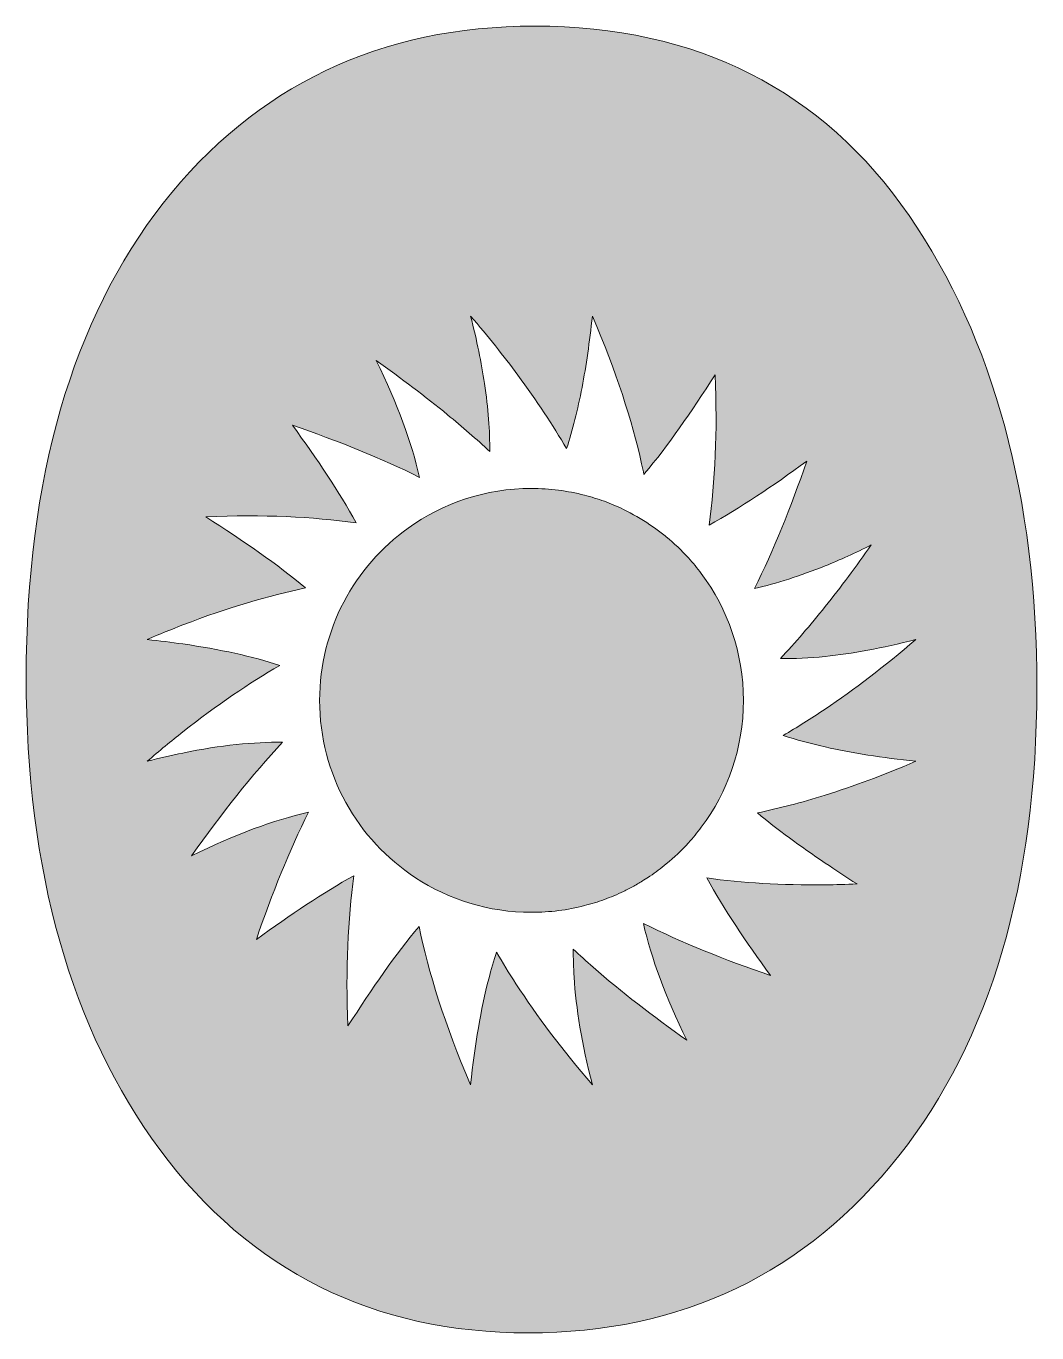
# Model space of a CAD drawing. Header units: millimetres. Extents: x -183 to -49, y -88 to 86.
import ezdxf

# ---------------------------------------------------------------- set-up
doc = ezdxf.new("R2010")
doc.units = ezdxf.units.MM
doc.header["$MEASUREMENT"] = 0
doc.layers.add('Layer 1', color=7, linetype='Continuous', lineweight=0)

# ---------------------------------------------------------------- blocks, each defined once
blk = doc.blocks.new('Block_0')
at = {"layer": 'Layer 1', "transparency": 33554687}
h = blk.add_hatch(color=7, dxfattribs=at)
h.dxf.hatch_style = 2
edge = h.paths.add_edge_path()
edge.add_spline(control_points=[(-76.81, -16.77), (-80.01, -17.76), (-83.01, -18.54), (-85.83, -19.13), (-83.2, -21.34), (-80.15, -23.55), (-76.81, -25.8), (-75.45, -26.72), (-74.04, -27.65), (-72.58, -28.59), (-74.03, -28.65), (-75.43, -28.68), (-76.81, -28.7), (-82.66, -28.77), (-87.87, -28.43), (-92.56, -27.79), (-90.31, -31.91), (-87.39, -36.23), (-84.08, -40.78), (-90.21, -38.68), (-95.93, -36.36), (-101.01, -33.84), (-99.94, -38.49), (-98.09, -43.59), (-95.21, -49.38), (-99.74, -46.2), (-103.96, -42.93), (-107.7, -39.66), (-108.6, -38.86), (-109.49, -38.07), (-110.33, -37.28), (-110.35, -38.46), (-110.31, -39.7), (-110.23, -40.98), (-109.97, -45.12), (-109.21, -49.82), (-107.8, -55.3), (-111.83, -50.61), (-115.19, -46.13), (-117.96, -41.89), (-118.89, -40.45), (-119.76, -39.04), (-120.56, -37.66), (-120.92, -38.78), (-121.26, -39.96), (-121.58, -41.19), (-122.63, -45.24), (-123.43, -49.92), (-124, -55.3), (-127.47, -47.27), (-129.59, -40.34), (-130.86, -34.23), (-133.99, -37.94), (-137.09, -42.47), (-140.32, -47.48), (-140.66, -39.87), (-140.32, -33.29), (-139.52, -27.49), (-143.64, -29.75), (-147.96, -32.66), (-152.51, -35.98), (-150.42, -29.85), (-148.09, -24.13), (-145.58, -19.05), (-150.23, -20.12), (-155.33, -21.97), (-161.12, -24.85), (-157.16, -19.22), (-153.08, -14.06), (-149.02, -9.73), (-152.86, -9.68), (-157.21, -10.12), (-162.28, -11.16), (-163.8, -11.47), (-165.38, -11.84), (-167.04, -12.26), (-165.43, -10.88), (-163.84, -9.58), (-162.28, -8.35), (-157.76, -4.78), (-153.45, -1.85), (-149.4, 0.5), (-153.06, 1.7), (-157.33, 2.64), (-162.28, 3.35), (-163.81, 3.57), (-165.39, 3.76), (-167.04, 3.94), (-165.4, 4.64), (-163.83, 5.28), (-162.28, 5.88), (-156.23, 8.22), (-150.83, 9.79), (-145.96, 10.8), (-149.67, 13.93), (-154.21, 17.03), (-159.21, 20.26), (-151.61, 20.6), (-145.03, 20.26), (-139.23, 19.47), (-141.49, 23.59), (-144.4, 27.9), (-147.71, 32.45), (-141.59, 30.36), (-135.86, 28.04), (-130.79, 25.52), (-131.86, 30.17), (-133.71, 35.27), (-136.58, 41.06), (-133.22, 38.69), (-130.02, 36.28), (-127.07, 33.85), (-125.08, 32.23), (-123.2, 30.59), (-121.46, 28.96), (-121.43, 31.69), (-121.64, 34.68), (-122.14, 38), (-122.56, 40.75), (-123.16, 43.72), (-124, 46.98), (-121.68, 44.29), (-119.6, 41.67), (-117.72, 39.12), (-115.2, 35.72), (-113.04, 32.45), (-111.23, 29.34), (-110.43, 31.78), (-109.75, 34.49), (-109.17, 37.49), (-108.62, 40.38), (-108.16, 43.53), (-107.8, 46.98), (-104.59, 39.56), (-102.54, 33.09), (-101.24, 27.32), (-101.14, 26.85), (-101.03, 26.37), (-100.93, 25.9), (-100.9, 25.94), (-100.87, 25.97), (-100.85, 26.01), (-97.75, 29.7), (-94.67, 34.2), (-91.47, 39.15), (-91.13, 31.55), (-91.48, 24.97), (-92.27, 19.17), (-88.15, 21.43), (-83.83, 24.34), (-79.28, 27.66), (-81.38, 21.53), (-83.7, 15.8), (-86.22, 10.73), (-83.28, 11.4), (-80.17, 12.39), (-76.81, 13.75), (-74.85, 14.54), (-72.81, 15.46), (-70.68, 16.53), (-72.7, 13.65), (-74.75, 10.91), (-76.81, 8.32), (-78.79, 5.85), (-80.79, 3.52), (-82.78, 1.4), (-80.92, 1.38), (-78.94, 1.47), (-76.81, 1.69), (-73.24, 2.05), (-69.26, 2.78), (-64.75, 3.94), (-68.95, 0.33), (-72.98, -2.73), (-76.81, -5.31), (-78.72, -6.6), (-80.59, -7.77), (-82.4, -8.82), (-80.67, -9.39), (-78.81, -9.89), (-76.81, -10.35), (-73.26, -11.15), (-69.25, -11.79), (-64.75, -12.26), (-69.08, -14.13), (-73.08, -15.6), (-76.81, -16.77)], knot_values=[0, 0, 0, 0, 1, 1, 1, 2, 2, 2, 3, 3, 3, 4, 4, 4, 5, 5, 5, 6, 6, 6, 7, 7, 7, 8, 8, 8, 9, 9, 9, 10, 10, 10, 11, 11, 11, 12, 12, 12, 13, 13, 13, 14, 14, 14, 15, 15, 15, 16, 16, 16, 17, 17, 17, 18, 18, 18, 19, 19, 19, 20, 20, 20, 21, 21, 21, 22, 22, 22, 23, 23, 23, 24, 24, 24, 25, 25, 25, 26, 26, 26, 27, 27, 27, 28, 28, 28, 29, 29, 29, 30, 30, 30, 31, 31, 31, 32, 32, 32, 33, 33, 33, 34, 34, 34, 35, 35, 35, 36, 36, 36, 37, 37, 37, 38, 38, 38, 39, 39, 39, 40, 40, 40, 41, 41, 41, 42, 42, 42, 43, 43, 43, 44, 44, 44, 45, 45, 45, 46, 46, 46, 47, 47, 47, 48, 48, 48, 49, 49, 49, 50, 50, 50, 51, 51, 51, 52, 52, 52, 53, 53, 53, 54, 54, 54, 55, 55, 55, 56, 56, 56, 57, 57, 57, 58, 58, 58, 59, 59, 59, 60, 60, 60, 61, 61, 61, 62, 62, 62, 62], degree=3, periodic=0)
edge = h.paths.add_edge_path()
edge.add_spline(control_points=[(-65.65, 60.34), (-77.16, 77.07), (-93.93, 85.56), (-115.48, 85.56), (-136, 85.56), (-152.63, 77.63), (-164.91, 61.98), (-177.01, 46.56), (-183.14, 25.34), (-183.14, -1.08), (-183.14, -26.84), (-177.16, -47.97), (-165.37, -63.9), (-153.38, -80.1), (-136.87, -88.32), (-116.31, -88.32), (-95.95, -88.32), (-79.37, -80.39), (-67.01, -64.75), (-54.83, -49.32), (-48.65, -28.38), (-48.65, -2.51), (-48.65, 22.81), (-54.37, 43.95), (-65.65, 60.34)], knot_values=[0, 0, 0, 0, 1, 1, 1, 2, 2, 2, 3, 3, 3, 4, 4, 4, 5, 5, 5, 6, 6, 6, 7, 7, 7, 8, 8, 8, 8], degree=3, periodic=0)
h = blk.add_hatch(color=7, dxfattribs=at)
h.dxf.hatch_style = 2
edge = h.paths.add_edge_path()
edge.add_spline(control_points=[(-95.02, 14.8), (-95.93, 15.8), (-96.92, 16.74), (-97.96, 17.6), (-98.41, 17.97), (-98.88, 18.32), (-99.35, 18.67), (-99.61, 18.85), (-99.87, 19.04), (-100.13, 19.22), (-101.26, 19.98), (-102.44, 20.66), (-103.67, 21.26), (-104.49, 21.65), (-105.34, 22.01), (-106.2, 22.33), (-107.06, 22.64), (-107.95, 22.92), (-108.85, 23.15), (-111.1, 23.73), (-113.46, 24.04), (-115.9, 24.04), (-122.02, 24.04), (-127.68, 22.08), (-132.3, 18.77), (-139.44, 13.65), (-144.09, 5.29), (-144.09, -4.16), (-144.09, -14.03), (-139.02, -22.71), (-131.35, -27.75), (-126.91, -30.66), (-121.6, -32.36), (-115.9, -32.36), (-113.46, -32.36), (-111.1, -32.05), (-108.85, -31.47), (-107.95, -31.24), (-107.06, -30.97), (-106.2, -30.65), (-105.34, -30.33), (-104.49, -29.98), (-103.67, -29.58), (-103.21, -29.36), (-102.75, -29.12), (-102.3, -28.87), (-101.85, -28.62), (-101.41, -28.36), (-100.98, -28.09), (-100.69, -27.91), (-100.41, -27.73), (-100.13, -27.54), (-99.38, -27.04), (-98.66, -26.5), (-97.96, -25.92), (-96.92, -25.06), (-95.93, -24.12), (-95.02, -23.12), (-94.42, -22.45), (-93.84, -21.76), (-93.3, -21.03), (-89.78, -16.33), (-87.7, -10.49), (-87.7, -4.16), (-87.7, 2.16), (-89.78, 8.01), (-93.3, 12.71), (-93.84, 13.43), (-94.42, 14.13), (-95.02, 14.8)], knot_values=[0, 0, 0, 0, 1, 1, 1, 2, 2, 2, 3, 3, 3, 4, 4, 4, 5, 5, 5, 6, 6, 6, 7, 7, 7, 8, 8, 8, 9, 9, 9, 10, 10, 10, 11, 11, 11, 12, 12, 12, 13, 13, 13, 14, 14, 14, 15, 15, 15, 16, 16, 16, 17, 17, 17, 18, 18, 18, 19, 19, 19, 20, 20, 20, 21, 21, 21, 22, 22, 22, 23, 23, 23, 23], degree=3, periodic=0)
at = {"layer": 'Layer 1'}
for points, knots in [([(-65.65, 60.34), (-77.16, 77.07), (-93.93, 85.56), (-115.48, 85.56), (-136, 85.56), (-152.63, 77.63), (-164.91, 61.98), (-177.01, 46.56), (-183.14, 25.34), (-183.14, -1.08), (-183.14, -26.84), (-177.16, -47.97), (-165.37, -63.9), (-153.38, -80.1), (-136.87, -88.32), (-116.31, -88.32), (-95.95, -88.32), (-79.37, -80.39), (-67.01, -64.75), (-54.83, -49.32), (-48.65, -28.38), (-48.65, -2.51), (-48.65, 22.81), (-54.37, 43.95), (-65.65, 60.34)], [0, 0, 0, 0, 1, 1, 1, 2, 2, 2, 3, 3, 3, 4, 4, 4, 5, 5, 5, 6, 6, 6, 7, 7, 7, 8, 8, 8, 8]), ([(-76.81, -16.77), (-80.01, -17.76), (-83.01, -18.54), (-85.83, -19.13), (-83.2, -21.34), (-80.15, -23.55), (-76.81, -25.8), (-75.45, -26.72), (-74.04, -27.65), (-72.58, -28.59), (-74.03, -28.65), (-75.43, -28.68), (-76.81, -28.7), (-82.66, -28.77), (-87.87, -28.43), (-92.56, -27.79), (-90.31, -31.91), (-87.39, -36.23), (-84.08, -40.78), (-90.21, -38.68), (-95.93, -36.36), (-101.01, -33.84), (-99.94, -38.49), (-98.09, -43.59), (-95.21, -49.38), (-99.74, -46.2), (-103.96, -42.93), (-107.7, -39.66), (-108.6, -38.86), (-109.49, -38.07), (-110.33, -37.28), (-110.35, -38.46), (-110.31, -39.7), (-110.23, -40.98), (-109.97, -45.12), (-109.21, -49.82), (-107.8, -55.3), (-111.83, -50.61), (-115.19, -46.13), (-117.96, -41.89), (-118.89, -40.45), (-119.76, -39.04), (-120.56, -37.66), (-120.92, -38.78), (-121.26, -39.96), (-121.58, -41.19), (-122.63, -45.24), (-123.43, -49.92), (-124, -55.3), (-127.47, -47.27), (-129.59, -40.34), (-130.86, -34.23), (-133.99, -37.94), (-137.09, -42.47), (-140.32, -47.48), (-140.66, -39.87), (-140.32, -33.29), (-139.52, -27.49), (-143.64, -29.75), (-147.96, -32.66), (-152.51, -35.98), (-150.42, -29.85), (-148.09, -24.13), (-145.58, -19.05), (-150.23, -20.12), (-155.33, -21.97), (-161.12, -24.85), (-157.16, -19.22), (-153.08, -14.06), (-149.02, -9.73), (-152.86, -9.68), (-157.21, -10.12), (-162.28, -11.16), (-163.8, -11.47), (-165.38, -11.84), (-167.04, -12.26), (-165.43, -10.88), (-163.84, -9.58), (-162.28, -8.35), (-157.76, -4.78), (-153.45, -1.85), (-149.4, 0.5), (-153.06, 1.7), (-157.33, 2.64), (-162.28, 3.35), (-163.81, 3.57), (-165.39, 3.76), (-167.04, 3.94), (-165.4, 4.64), (-163.83, 5.28), (-162.28, 5.88), (-156.23, 8.22), (-150.83, 9.79), (-145.96, 10.8), (-149.67, 13.93), (-154.21, 17.03), (-159.21, 20.26), (-151.61, 20.6), (-145.03, 20.26), (-139.23, 19.47), (-141.49, 23.59), (-144.4, 27.9), (-147.71, 32.45), (-141.59, 30.36), (-135.86, 28.04), (-130.79, 25.52), (-131.86, 30.17), (-133.71, 35.27), (-136.58, 41.06), (-133.22, 38.69), (-130.02, 36.28), (-127.07, 33.85), (-125.08, 32.23), (-123.2, 30.59), (-121.46, 28.96), (-121.43, 31.69), (-121.64, 34.68), (-122.14, 38), (-122.56, 40.75), (-123.16, 43.72), (-124, 46.98), (-121.68, 44.29), (-119.6, 41.67), (-117.72, 39.12), (-115.2, 35.72), (-113.04, 32.45), (-111.23, 29.34), (-110.43, 31.78), (-109.75, 34.49), (-109.17, 37.49), (-108.62, 40.38), (-108.16, 43.53), (-107.8, 46.98), (-104.59, 39.56), (-102.54, 33.09), (-101.24, 27.32), (-101.14, 26.85), (-101.03, 26.37), (-100.93, 25.9), (-100.9, 25.94), (-100.87, 25.97), (-100.85, 26.01), (-97.75, 29.7), (-94.67, 34.2), (-91.47, 39.15), (-91.13, 31.55), (-91.48, 24.97), (-92.27, 19.17), (-88.15, 21.43), (-83.83, 24.34), (-79.28, 27.66), (-81.38, 21.53), (-83.7, 15.8), (-86.22, 10.73), (-83.28, 11.4), (-80.17, 12.39), (-76.81, 13.75), (-74.85, 14.54), (-72.81, 15.46), (-70.68, 16.53), (-72.7, 13.65), (-74.75, 10.91), (-76.81, 8.32), (-78.79, 5.85), (-80.79, 3.52), (-82.78, 1.4), (-80.92, 1.38), (-78.94, 1.47), (-76.81, 1.69), (-73.24, 2.05), (-69.26, 2.78), (-64.75, 3.94), (-68.95, 0.33), (-72.98, -2.73), (-76.81, -5.31), (-78.72, -6.6), (-80.59, -7.77), (-82.4, -8.82), (-80.67, -9.39), (-78.81, -9.89), (-76.81, -10.35), (-73.26, -11.15), (-69.25, -11.79), (-64.75, -12.26), (-69.08, -14.13), (-73.08, -15.6), (-76.81, -16.77)], [0, 0, 0, 0, 1, 1, 1, 2, 2, 2, 3, 3, 3, 4, 4, 4, 5, 5, 5, 6, 6, 6, 7, 7, 7, 8, 8, 8, 9, 9, 9, 10, 10, 10, 11, 11, 11, 12, 12, 12, 13, 13, 13, 14, 14, 14, 15, 15, 15, 16, 16, 16, 17, 17, 17, 18, 18, 18, 19, 19, 19, 20, 20, 20, 21, 21, 21, 22, 22, 22, 23, 23, 23, 24, 24, 24, 25, 25, 25, 26, 26, 26, 27, 27, 27, 28, 28, 28, 29, 29, 29, 30, 30, 30, 31, 31, 31, 32, 32, 32, 33, 33, 33, 34, 34, 34, 35, 35, 35, 36, 36, 36, 37, 37, 37, 38, 38, 38, 39, 39, 39, 40, 40, 40, 41, 41, 41, 42, 42, 42, 43, 43, 43, 44, 44, 44, 45, 45, 45, 46, 46, 46, 47, 47, 47, 48, 48, 48, 49, 49, 49, 50, 50, 50, 51, 51, 51, 52, 52, 52, 53, 53, 53, 54, 54, 54, 55, 55, 55, 56, 56, 56, 57, 57, 57, 58, 58, 58, 59, 59, 59, 60, 60, 60, 61, 61, 61, 62, 62, 62, 62]), ([(-95.02, 14.8), (-95.93, 15.8), (-96.92, 16.74), (-97.96, 17.6), (-98.41, 17.97), (-98.88, 18.32), (-99.35, 18.67), (-99.61, 18.85), (-99.87, 19.04), (-100.13, 19.22), (-101.26, 19.98), (-102.44, 20.66), (-103.67, 21.26), (-104.49, 21.65), (-105.34, 22.01), (-106.2, 22.33), (-107.06, 22.64), (-107.95, 22.92), (-108.85, 23.15), (-111.1, 23.73), (-113.46, 24.04), (-115.9, 24.04), (-122.02, 24.04), (-127.68, 22.08), (-132.3, 18.77), (-139.44, 13.65), (-144.09, 5.29), (-144.09, -4.16), (-144.09, -14.03), (-139.02, -22.71), (-131.35, -27.75), (-126.91, -30.66), (-121.6, -32.36), (-115.9, -32.36), (-113.46, -32.36), (-111.1, -32.05), (-108.85, -31.47), (-107.95, -31.24), (-107.06, -30.97), (-106.2, -30.65), (-105.34, -30.33), (-104.49, -29.98), (-103.67, -29.58), (-103.21, -29.36), (-102.75, -29.12), (-102.3, -28.87), (-101.85, -28.62), (-101.41, -28.36), (-100.98, -28.09), (-100.69, -27.91), (-100.41, -27.73), (-100.13, -27.54), (-99.38, -27.04), (-98.66, -26.5), (-97.96, -25.92), (-96.92, -25.06), (-95.93, -24.12), (-95.02, -23.12), (-94.42, -22.45), (-93.84, -21.76), (-93.3, -21.03), (-89.78, -16.33), (-87.7, -10.49), (-87.7, -4.16), (-87.7, 2.16), (-89.78, 8.01), (-93.3, 12.71), (-93.84, 13.43), (-94.42, 14.13), (-95.02, 14.8)], [0, 0, 0, 0, 1, 1, 1, 2, 2, 2, 3, 3, 3, 4, 4, 4, 5, 5, 5, 6, 6, 6, 7, 7, 7, 8, 8, 8, 9, 9, 9, 10, 10, 10, 11, 11, 11, 12, 12, 12, 13, 13, 13, 14, 14, 14, 15, 15, 15, 16, 16, 16, 17, 17, 17, 18, 18, 18, 19, 19, 19, 20, 20, 20, 21, 21, 21, 22, 22, 22, 23, 23, 23, 23])]:
    blk.add_open_spline(points, degree=3, knots=knots, dxfattribs=at)

msp = doc.modelspace()

# ---------------------------------------------------------------- block references
at = {"layer": 'Layer 1'}
msp.add_blockref('Block_0', (0, 0), dxfattribs=at)

doc.saveas('drawing.dxf')
